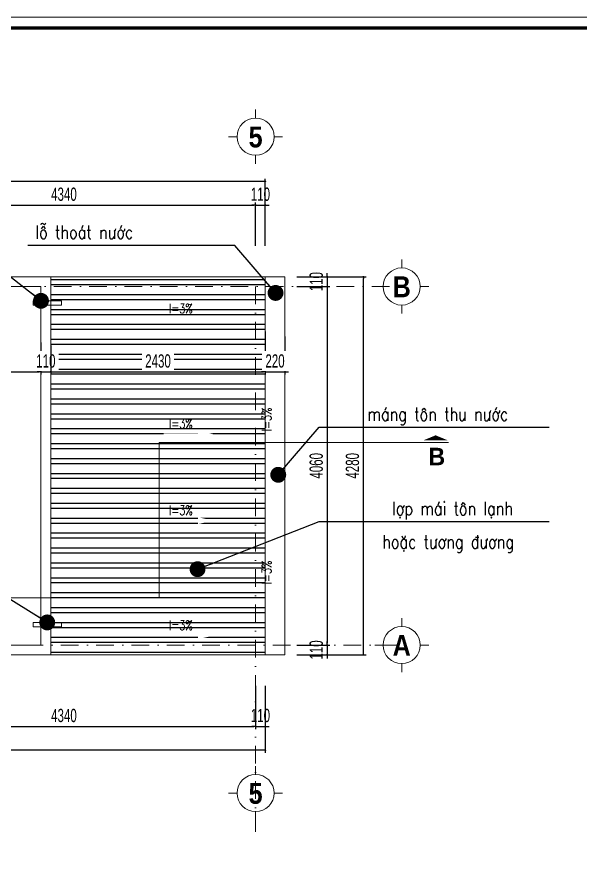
# Model space of a CAD drawing. Header units: millimetres. Extents: x 2565303 to 2664360, y -865723 to -262051.
# Drawn here: x 2645519 to 2651902, y -576507 to -566796 of the extents above; entities that cross this region are included whole.
import ezdxf
from ezdxf.enums import TextEntityAlignment as Align

# ---------------------------------------------------------------- set-up
doc = ezdxf.new("R2010")
doc.units = ezdxf.units.MM
doc.header["$LTSCALE"] = 10
doc.header["$MEASUREMENT"] = 0
doc.linetypes.add('DASHDOT', pattern=[1, 0.5, -0.25, 0, -0.25])
doc.linetypes.add('HIDDEN', pattern=[9.525, 6.35, -3.175])
doc.layers.get('0').update_dxf_attribs({"linetype": 'CONTINUOUS'})
doc.layers.get('DEFPOINTS').update_dxf_attribs({"color": 10, "linetype": 'CONTINUOUS'})
for name, color, linetype, lineweight in [('- Nội Thất', 83, 'CONTINUOUS', 25), ('-thay1', 7, 'CONTINUOUS', 18), ('LC Dim', 8, 'CONTINUOUS', 13), ('LC ISO', 153, 'CONTINUOUS', 13), ('LC Khac', 4, 'CONTINUOUS', 9), ('LC MANH DUT', 35, 'HIDDEN', 5), ('LC Net manh', 250, 'CONTINUOUS', 5), ('LC Net truc', 134, 'DASHDOT', 5), ('LC Text1', 20, 'CONTINUOUS', 13)]:
    doc.layers.add(name, color=color, linetype=linetype, lineweight=lineweight)
doc.layers.add('Khungten_LCDI', color=7, linetype='CONTINUOUS')
doc.layers.add('M3', color=3, linetype='CONTINUOUS')
doc.styles.add('HOATBIF', font='hoatbif.shx', dxfattribs={"width": 0.65})
doc.styles.add('Khungten', font='', dxfattribs={"width": 0.9, "height": 5000})
doc.styles.add('LC 1', font='')
doc.styles.add('LC 3', font='vnsimli.shx', dxfattribs={"width": 0.75})
doc.styles.add('Title', font='', dxfattribs={"width": 0.8})
doc.styles.get('Khungten').set_extended_font_data('.VnAvantH')
doc.styles.get('LC 1').set_extended_font_data('.VnAvantH', bold=True)
doc.styles.get('Title').set_extended_font_data('.VnBlackH')
doc.dimstyles.new('1-100 (1-60)', dxfattribs={"dimscale": 60, "dimtxt": 2.5, "dimasz": 0.35, "dimexe": 0.5, "dimexo": 0, "dimgap": 0.8, "dimtad": 1, "dimdec": 0, "dimzin": 0, "dimdsep": 46, "dimtxsty": 'HOATBIF', "dimblk1": 'DOT', "dimblk2": 'DOT', "dimsah": 1, "dimcen": -1, "dimdle": 1, "dimclrd": 256, "dimclre": 256, "dimclrt": 4, "dimadec": 3, "dimazin": 2, "dimtfac": 0.333333, "dimtdec": 0, "dimtix": 1, "dimtmove": 2, "dimatfit": 3, "dimldrblk": 'DOT', "dimfxl": 1, "dimtvp": 0.833333, "dimtolj": 1, "dimtzin": 0, "dimarcsym": 0})

# ---------------------------------------------------------------- blocks, each defined once
blk = doc.blocks.new('DOT')
at = {"layer": 'M3', "color": 0, "linetype": 'ByBlock'}
blk.add_line((-0.5, 0), (-1, 0), dxfattribs=at)
at = {"layer": 'M3', "color": 0, "linetype": 'ByBlock', "const_width": 0.5}
blk.add_lwpolyline([(-0.25, 0, 1), (0.25, 0, 1)], format="xyb", close=True, dxfattribs=at)
blk = doc.blocks.new('*D455')
at = {"layer": 'DEFPOINTS', "color": 0, "transparency": 16777216}
for p in [(2648219.2, -568924.4), (2643879.2, -569384.2), (2648219.2, -569384.2)]:
    blk.add_point(p, dxfattribs=at)
at = {"layer": 'LC Dim', "lineweight": -2, "transparency": 16777216}
for p, q in [((2643879.2, -569384.2), (2643879.2, -568894.4)), ((2643900.2, -568924.4), (2648198.2, -568924.4)), ((2648219.2, -569384.2), (2648219.2, -568894.4))]:
    blk.add_line(p, q, dxfattribs=at)
at = {"layer": 'LC Dim', "lineweight": -2, "transparency": 16777216, "xscale": 21, "yscale": 21, "zscale": 21, "rotation": 180}
blk.add_blockref('DOT', (2643879.2, -568924.4), dxfattribs=at)
at = {"layer": 'LC Dim', "lineweight": -2, "transparency": 16777216, "xscale": 21, "yscale": 21, "zscale": 21}
blk.add_blockref('DOT', (2648219.2, -568924.4), dxfattribs=at)
at = {"layer": 'LC Dim', "color": 4, "transparency": 16777216, "insert": (2646049.2, -568801.4), "char_height": 150, "attachment_point": 5, "style": 'HOATBIF'}
blk.add_mtext('\\A1;4340', dxfattribs=at)
blk = doc.blocks.new('*D456')
at = {"layer": 'DEFPOINTS', "color": 0, "transparency": 16777216}
for p in [(2648329.2, -568924.4), (2648219.2, -569384.2), (2648329.2, -569384.2)]:
    blk.add_point(p, dxfattribs=at)
at = {"layer": 'LC Dim', "lineweight": -2, "transparency": 16777216}
for p, q in [((2648198.2, -568924.4), (2648177.2, -568924.4)), ((2648219.2, -569384.2), (2648219.2, -568894.4)), ((2648219.2, -568924.4), (2648329.2, -568924.4)), ((2648329.2, -569384.2), (2648329.2, -568894.4)), ((2648350.2, -568924.4), (2648371.2, -568924.4))]:
    blk.add_line(p, q, dxfattribs=at)
at = {"layer": 'LC Dim', "lineweight": -2, "transparency": 16777216, "xscale": 21, "yscale": 21, "zscale": 21}
blk.add_blockref('DOT', (2648219.2, -568924.4), dxfattribs=at)
at = {"layer": 'LC Dim', "lineweight": -2, "transparency": 16777216, "xscale": 21, "yscale": 21, "zscale": 21, "rotation": 180}
blk.add_blockref('DOT', (2648329.2, -568924.4), dxfattribs=at)
at = {"layer": 'LC Dim', "color": 4, "transparency": 16777216, "insert": (2648274.2, -568801.4), "char_height": 150, "attachment_point": 5, "style": 'HOATBIF'}
blk.add_mtext('\\A1;110', dxfattribs=at)
blk = doc.blocks.new('*D457')
at = {"layer": 'DEFPOINTS', "color": 0, "transparency": 16777216}
for p in [(2633429.2, -568654.7), (2633429.2, -569384.2), (2648329.2, -569384.2)]:
    blk.add_point(p, dxfattribs=at)
at = {"layer": 'LC Dim', "lineweight": -2, "transparency": 16777216}
for p, q in [((2633429.2, -569384.2), (2633429.2, -568624.7)), ((2648308.2, -568654.7), (2633450.2, -568654.7)), ((2648329.2, -569384.2), (2648329.2, -568624.7))]:
    blk.add_line(p, q, dxfattribs=at)
at = {"layer": 'LC Dim', "lineweight": -2, "transparency": 16777216, "xscale": 21, "yscale": 21, "zscale": 21, "rotation": 180}
blk.add_blockref('DOT', (2633429.2, -568654.7), dxfattribs=at)
at = {"layer": 'LC Dim', "lineweight": -2, "transparency": 16777216, "xscale": 21, "yscale": 21, "zscale": 21}
blk.add_blockref('DOT', (2648329.2, -568654.7), dxfattribs=at)
at = {"layer": 'LC Dim', "color": 4, "transparency": 16777216, "insert": (2641249.2, -568531.7), "char_height": 150, "attachment_point": 5, "style": 'HOATBIF'}
blk.add_mtext('\\A1;14900', dxfattribs=at)
blk = doc.blocks.new('*D462')
at = {"layer": 'DEFPOINTS', "color": 0, "transparency": 16777216}
for p in [(2643879.2, -574366.5), (2648219.2, -574366.5), (2648219.2, -574826.4)]:
    blk.add_point(p, dxfattribs=at)
at = {"layer": 'LC Dim', "lineweight": -2, "transparency": 16777216}
for p, q in [((2643879.2, -574366.5), (2643879.2, -574856.4)), ((2648219.2, -574366.5), (2648219.2, -574856.4)), ((2643900.2, -574826.4), (2648198.2, -574826.4))]:
    blk.add_line(p, q, dxfattribs=at)
at = {"layer": 'LC Dim', "lineweight": -2, "transparency": 16777216, "xscale": 21, "yscale": 21, "zscale": 21, "rotation": 180}
blk.add_blockref('DOT', (2643879.2, -574826.4), dxfattribs=at)
at = {"layer": 'LC Dim', "lineweight": -2, "transparency": 16777216, "xscale": 21, "yscale": 21, "zscale": 21}
blk.add_blockref('DOT', (2648219.2, -574826.4), dxfattribs=at)
at = {"layer": 'LC Dim', "color": 4, "transparency": 16777216, "insert": (2646049.2, -574703.4), "char_height": 150, "attachment_point": 5, "style": 'HOATBIF'}
blk.add_mtext('\\A1;4340', dxfattribs=at)
blk = doc.blocks.new('*D463')
at = {"layer": 'DEFPOINTS', "color": 0, "transparency": 16777216}
for p in [(2648219.2, -574366.5), (2648329.2, -574366.5), (2648329.2, -574826.4)]:
    blk.add_point(p, dxfattribs=at)
at = {"layer": 'LC Dim', "lineweight": -2, "transparency": 16777216}
for p, q in [((2648219.2, -574366.5), (2648219.2, -574856.4)), ((2648329.2, -574366.5), (2648329.2, -574856.4)), ((2648198.2, -574826.4), (2648177.2, -574826.4)), ((2648219.2, -574826.4), (2648329.2, -574826.4)), ((2648350.2, -574826.4), (2648371.2, -574826.4))]:
    blk.add_line(p, q, dxfattribs=at)
at = {"layer": 'LC Dim', "lineweight": -2, "transparency": 16777216, "xscale": 21, "yscale": 21, "zscale": 21}
blk.add_blockref('DOT', (2648219.2, -574826.4), dxfattribs=at)
at = {"layer": 'LC Dim', "lineweight": -2, "transparency": 16777216, "xscale": 21, "yscale": 21, "zscale": 21, "rotation": 180}
blk.add_blockref('DOT', (2648329.2, -574826.4), dxfattribs=at)
at = {"layer": 'LC Dim', "color": 4, "transparency": 16777216, "insert": (2648274.2, -574703.4), "char_height": 150, "attachment_point": 5, "style": 'HOATBIF'}
blk.add_mtext('\\A1;110', dxfattribs=at)
blk = doc.blocks.new('*D464')
at = {"layer": 'DEFPOINTS', "color": 0, "transparency": 16777216}
for p in [(2633429.2, -574366.5), (2648329.2, -574366.5), (2633429.2, -575096)]:
    blk.add_point(p, dxfattribs=at)
at = {"layer": 'LC Dim', "lineweight": -2, "transparency": 16777216}
for p, q in [((2633429.2, -574366.5), (2633429.2, -575126)), ((2648329.2, -574366.5), (2648329.2, -575126)), ((2648308.2, -575096), (2633450.2, -575096))]:
    blk.add_line(p, q, dxfattribs=at)
at = {"layer": 'LC Dim', "lineweight": -2, "transparency": 16777216, "xscale": 21, "yscale": 21, "zscale": 21, "rotation": 180}
blk.add_blockref('DOT', (2633429.2, -575096), dxfattribs=at)
at = {"layer": 'LC Dim', "lineweight": -2, "transparency": 16777216, "xscale": 21, "yscale": 21, "zscale": 21}
blk.add_blockref('DOT', (2648329.2, -575096), dxfattribs=at)
at = {"layer": 'LC Dim', "color": 4, "transparency": 16777216, "insert": (2641249.2, -574973), "char_height": 150, "attachment_point": 5, "style": 'HOATBIF'}
blk.add_mtext('\\A1;14900', dxfattribs=at)
blk = doc.blocks.new('*D469')
at = {"layer": 'DEFPOINTS', "color": 0, "transparency": 16777216}
for p in [(2648684.5, -569735.4), (2648684.5, -569845.4), (2649029.4, -569845.4)]:
    blk.add_point(p, dxfattribs=at)
at = {"layer": 'LC Dim', "lineweight": -2, "transparency": 16777216}
for p, q in [((2648684.5, -569735.4), (2649059.4, -569735.4)), ((2649029.4, -569714.4), (2649029.4, -569693.4)), ((2649029.4, -569735.4), (2649029.4, -569845.4)), ((2648684.5, -569845.4), (2649059.4, -569845.4)), ((2649029.4, -569866.4), (2649029.4, -569887.4))]:
    blk.add_line(p, q, dxfattribs=at)
at = {"layer": 'LC Dim', "lineweight": -2, "transparency": 16777216, "xscale": 21, "yscale": 21, "zscale": 21}
for p, rotation in [((2649029.4, -569735.4), 270), ((2649029.4, -569845.4), 90)]:
    blk.add_blockref('DOT', p, dxfattribs=dict(at, rotation=rotation))
at = {"layer": 'LC Dim', "color": 4, "transparency": 16777216, "insert": (2648906.4, -569790.4), "char_height": 150, "attachment_point": 5, "rotation": 90, "style": 'HOATBIF'}
blk.add_mtext('\\A1;110', dxfattribs=at)
blk = doc.blocks.new('*D470')
at = {"layer": 'DEFPOINTS', "color": 0, "transparency": 16777216}
for p in [(2648684.5, -569845.4), (2648684.5, -573905.4), (2649029.4, -573905.4)]:
    blk.add_point(p, dxfattribs=at)
at = {"layer": 'LC Dim', "lineweight": -2, "transparency": 16777216}
for p, q in [((2648684.5, -569845.4), (2649059.4, -569845.4)), ((2649029.4, -569866.4), (2649029.4, -573884.4)), ((2648684.5, -573905.4), (2649059.4, -573905.4))]:
    blk.add_line(p, q, dxfattribs=at)
at = {"layer": 'LC Dim', "lineweight": -2, "transparency": 16777216, "xscale": 21, "yscale": 21, "zscale": 21}
for p, rotation in [((2649029.4, -569845.4), 90), ((2649029.4, -573905.4), 270)]:
    blk.add_blockref('DOT', p, dxfattribs=dict(at, rotation=rotation))
at = {"layer": 'LC Dim', "color": 4, "transparency": 16777216, "insert": (2648906.4, -571875.4), "char_height": 150, "attachment_point": 5, "rotation": 90, "style": 'HOATBIF'}
blk.add_mtext('\\A1;4060', dxfattribs=at)
blk = doc.blocks.new('*D471')
at = {"layer": 'DEFPOINTS', "color": 0, "transparency": 16777216}
for p in [(2648684.5, -573905.4), (2648684.5, -574015.4), (2649029.4, -574015.4)]:
    blk.add_point(p, dxfattribs=at)
at = {"layer": 'LC Dim', "lineweight": -2, "transparency": 16777216}
for p, q in [((2648684.5, -573905.4), (2649059.4, -573905.4)), ((2649029.4, -573884.4), (2649029.4, -573863.4)), ((2649029.4, -573905.4), (2649029.4, -574015.4)), ((2648684.5, -574015.4), (2649059.4, -574015.4)), ((2649029.4, -574036.4), (2649029.4, -574057.4))]:
    blk.add_line(p, q, dxfattribs=at)
at = {"layer": 'LC Dim', "lineweight": -2, "transparency": 16777216, "xscale": 21, "yscale": 21, "zscale": 21}
for p, rotation in [((2649029.4, -573905.4), 270), ((2649029.4, -574015.4), 90)]:
    blk.add_blockref('DOT', p, dxfattribs=dict(at, rotation=rotation))
at = {"layer": 'LC Dim', "color": 4, "transparency": 16777216, "insert": (2648906.4, -573960.4), "char_height": 150, "attachment_point": 5, "rotation": 90, "style": 'HOATBIF'}
blk.add_mtext('\\A1;110', dxfattribs=at)
blk = doc.blocks.new('*D472')
at = {"layer": 'DEFPOINTS', "color": 0, "transparency": 16777216}
for p in [(2648684.5, -569735.4), (2649439.3, -569735.4), (2648684.5, -574015.4)]:
    blk.add_point(p, dxfattribs=at)
at = {"layer": 'LC Dim', "lineweight": -2, "transparency": 16777216}
for p, q in [((2648684.5, -569735.4), (2649469.3, -569735.4)), ((2649439.3, -573994.4), (2649439.3, -569756.4)), ((2648684.5, -574015.4), (2649469.3, -574015.4))]:
    blk.add_line(p, q, dxfattribs=at)
at = {"layer": 'LC Dim', "lineweight": -2, "transparency": 16777216, "xscale": 21, "yscale": 21, "zscale": 21}
for p, rotation in [((2649439.3, -569735.4), 90), ((2649439.3, -574015.4), 270)]:
    blk.add_blockref('DOT', p, dxfattribs=dict(at, rotation=rotation))
at = {"layer": 'LC Dim', "color": 4, "transparency": 16777216, "insert": (2649316.3, -571875.4), "char_height": 150, "attachment_point": 5, "rotation": 90, "style": 'HOATBIF'}
blk.add_mtext('\\A1;4280', dxfattribs=at)
blk = doc.blocks.new('lcdi fix')
at = {"layer": 'DEFPOINTS', "lineweight": 0}
blk.add_lwpolyline([(-1200, -14850), (-1200, 14850), (40800, 14850), (40800, -14850)], close=True, dxfattribs=at)
at = {"layer": 'Khungten_LCDI', "color": 5, "lineweight": 60}
blk.add_lwpolyline([(0, -14650), (0, 14650), (40600, 14650), (40600, -14650)], close=True, dxfattribs=at)
at = {"color": 7, "style": 'Khungten', "width": 0.8}
for tag, p in [('REVISION', (39499, -10746)), ('NGAYHT', (39546, -11609))]:
    blk.add_attdef(tag, text='', height=200, dxfattribs=at).set_placement(p, align=Align.CENTER)
at = {"layer": 'LC Text1', "style": 'Title', "width": 1.485915}
for tag, p, p2 in [('TENBANVE1', (36913, -8886), (40339, -8886)), ('TENBANVE2', (36913, -9562), (40339, -9562))]:
    blk.add_attdef(tag, text='', height=250, dxfattribs=at).set_placement(p, p2, align=Align.FIT)
at = {"layer": 'LC Text1', "style": 'Title', "width": 0.7}
blk.add_attdef('SOBANVE', text='', height=250, dxfattribs=at).set_placement((39562, -13896), align=Align.CENTER)
blk = doc.blocks.new('TTRUC')
at = {"layer": 'LC ISO'}
for p, q in [((0, 6.95), (0, 10.13)), ((-6.95, 0), (-10.13, 0)), ((6.95, 0), (10.13, 0)), ((0, -6.95), (0, -10.13))]:
    blk.add_line(p, q, dxfattribs=at)
at = {"layer": 'LC Net manh'}
blk.add_circle((0, 0), 6.95, dxfattribs=at)
blk = doc.blocks.new('*D499')
at = {"layer": 'DEFPOINTS', "color": 0, "transparency": 16777216}
for p in [(2643879.2, -570479), (2645789.2, -570479), (2645789.2, -570812.4)]:
    blk.add_point(p, dxfattribs=at)
at = {"layer": 'LC Dim', "lineweight": -2, "transparency": 16777216}
for p, q in [((2643879.2, -570479), (2643879.2, -570842.4)), ((2645789.2, -570479), (2645789.2, -570842.4)), ((2643900.2, -570812.4), (2645768.2, -570812.4))]:
    blk.add_line(p, q, dxfattribs=at)
at = {"layer": 'LC Dim', "lineweight": -2, "transparency": 16777216, "xscale": 21, "yscale": 21, "zscale": 21, "rotation": 180}
blk.add_blockref('DOT', (2643879.2, -570812.4), dxfattribs=at)
at = {"layer": 'LC Dim', "lineweight": -2, "transparency": 16777216, "xscale": 21, "yscale": 21, "zscale": 21}
blk.add_blockref('DOT', (2645789.2, -570812.4), dxfattribs=at)
at = {"layer": 'LC Dim', "color": 4, "transparency": 16777216, "insert": (2644834.2, -570689.4), "char_height": 150, "attachment_point": 5, "style": 'HOATBIF', "bg_fill": 3, "box_fill_scale": 1.25, "bg_fill_color": 256, "bg_fill_true_color": 13158600, "bg_fill_transparency": 0}
blk.add_mtext('\\A1;1910', dxfattribs=at)
blk = doc.blocks.new('*D500')
at = {"layer": 'DEFPOINTS', "color": 0, "transparency": 16777216}
for p in [(2645789.2, -570479), (2645899.2, -570512.7)]:
    blk.add_point(p, dxfattribs=at)
at = {"layer": 'LC Dim', "lineweight": -2, "transparency": 16777216}
for p, q in [((2645789.2, -570479), (2645789.2, -570842.4)), ((2645899.2, -570512.7), (2645899.2, -570842.4)), ((2645768.2, -570812.4), (2645747.2, -570812.4)), ((2645789.2, -570812.4), (2645899.2, -570812.4)), ((2645920.2, -570812.4), (2645941.2, -570812.4))]:
    blk.add_line(p, q, dxfattribs=at)
at = {"layer": 'LC Dim', "lineweight": -2, "transparency": 16777216, "xscale": 21, "yscale": 21, "zscale": 21}
blk.add_blockref('DOT', (2645789.2, -570812.4), dxfattribs=at)
at = {"layer": 'LC Dim', "lineweight": -2, "transparency": 16777216, "xscale": 21, "yscale": 21, "zscale": 21, "rotation": 180}
blk.add_blockref('DOT', (2645899.2, -570812.4), dxfattribs=at)
at = {"layer": 'LC Dim', "color": 4, "transparency": 16777216, "insert": (2645844.2, -570689.4), "char_height": 150, "attachment_point": 5, "style": 'HOATBIF', "bg_fill": 3, "box_fill_scale": 1.25, "bg_fill_color": 256, "bg_fill_true_color": 13158600, "bg_fill_transparency": 0}
blk.add_mtext('\\A1;110', dxfattribs=at)
at = {"layer": 'DEFPOINTS', "color": 0, "transparency": 16777216}
blk.add_point((2645899.2, -570812.4), dxfattribs=at)
blk = doc.blocks.new('*D501')
at = {"layer": 'DEFPOINTS', "color": 0, "transparency": 16777216}
for p in [(2648329.2, -570356.5), (2645899.2, -570512.7), (2648329.2, -570812.4)]:
    blk.add_point(p, dxfattribs=at)
at = {"layer": 'LC Dim', "lineweight": -2, "transparency": 16777216}
for p, q in [((2648329.2, -570356.5), (2648329.2, -570842.4)), ((2645899.2, -570512.7), (2645899.2, -570842.4)), ((2645920.2, -570812.4), (2648308.2, -570812.4))]:
    blk.add_line(p, q, dxfattribs=at)
at = {"layer": 'LC Dim', "lineweight": -2, "transparency": 16777216, "xscale": 21, "yscale": 21, "zscale": 21, "rotation": 180}
blk.add_blockref('DOT', (2645899.2, -570812.4), dxfattribs=at)
at = {"layer": 'LC Dim', "lineweight": -2, "transparency": 16777216, "xscale": 21, "yscale": 21, "zscale": 21}
blk.add_blockref('DOT', (2648329.2, -570812.4), dxfattribs=at)
at = {"layer": 'LC Dim', "color": 4, "transparency": 16777216, "insert": (2647114.2, -570689.4), "char_height": 150, "attachment_point": 5, "style": 'HOATBIF', "bg_fill": 3, "box_fill_scale": 1.25, "bg_fill_color": 256, "bg_fill_true_color": 13158600, "bg_fill_transparency": 0}
blk.add_mtext('\\A1;2430', dxfattribs=at)
blk = doc.blocks.new('*D502')
at = {"layer": 'DEFPOINTS', "color": 0, "transparency": 16777216}
for p in [(2648329.2, -570356.5), (2648549.2, -570412.3)]:
    blk.add_point(p, dxfattribs=at)
at = {"layer": 'LC Dim', "lineweight": -2, "transparency": 16777216}
for p, q in [((2648329.2, -570356.5), (2648329.2, -570842.4)), ((2648549.2, -570412.3), (2648549.2, -570842.4)), ((2648308.2, -570812.4), (2648287.2, -570812.4)), ((2648329.2, -570812.4), (2648549.2, -570812.4)), ((2648570.2, -570812.4), (2648591.2, -570812.4))]:
    blk.add_line(p, q, dxfattribs=at)
at = {"layer": 'LC Dim', "lineweight": -2, "transparency": 16777216, "xscale": 21, "yscale": 21, "zscale": 21}
blk.add_blockref('DOT', (2648329.2, -570812.4), dxfattribs=at)
at = {"layer": 'LC Dim', "lineweight": -2, "transparency": 16777216, "xscale": 21, "yscale": 21, "zscale": 21, "rotation": 180}
blk.add_blockref('DOT', (2648549.2, -570812.4), dxfattribs=at)
at = {"layer": 'LC Dim', "color": 4, "transparency": 16777216, "insert": (2648439.2, -570689.4), "char_height": 150, "attachment_point": 5, "style": 'HOATBIF', "bg_fill": 3, "box_fill_scale": 1.25, "bg_fill_color": 256, "bg_fill_true_color": 13158600, "bg_fill_transparency": 0}
blk.add_mtext('\\A1;220', dxfattribs=at)
at = {"layer": 'DEFPOINTS', "color": 0, "transparency": 16777216}
blk.add_point((2648549.2, -570812.4), dxfattribs=at)

msp = doc.modelspace()

# ---------------------------------------------------------------- hatches: boundary and pattern name
at = {"layer": '- Nội Thất'}
h = msp.add_hatch(dxfattribs=at)
h.set_pattern_fill('ANSI32', color=256, scale=450, angle=135, style=0)
h.set_pattern_definition([(180, (-363.52, -99179.8), (-3e-14, -168.75), []), (180, (-419.77, -99123.54), (-3e-14, -168.75), [])])
h.paths.add_polyline_path([(2648329.2, -569735.4), (2645899.2, -569735.4), (2645899.2, -574015.4), (2648329.2, -574015.4)])

# ---------------------------------------------------------------- linework, layer by layer
at = {"layer": '-thay1'}
for p, q in [((2648549.2, -569735.4), (2645899.2, -569735.4)), ((2648329.2, -574015.4), (2648329.2, -569735.4)), ((2648549.2, -574015.4), (2648549.2, -569735.4)), ((2645899.2, -574015.4), (2648549.2, -574015.4))]:
    msp.add_line(p, q, dxfattribs=at)
for points in [[(2636449.2, -569735.4), (2645899.2, -569735.4), (2645899.2, -574015.4), (2636449.2, -574015.4)], [(2636559.2, -569845.4), (2645789.2, -569845.4), (2645789.2, -573905.4), (2636559.2, -573905.4)]]:
    msp.add_lwpolyline(points, close=True, dxfattribs=at)
at = {"layer": 'LC Dim'}
for points in [[(2645699.2, -570007.7), (2646020.7, -570007.7), (2646020.7, -570056.7), (2645699.2, -570056.7)], [(2645699.2, -573648.8), (2646020.7, -573648.8), (2646020.7, -573697.9), (2645699.2, -573697.9)]]:
    msp.add_lwpolyline(points, close=True, dxfattribs=at)
msp.add_circle((2648445.3, -569918.1), 53.5, dxfattribs=at)
at = {"layer": 'LC Khac', "color": 1, "ltscale": 2}
msp.add_line((2650403, -571610.7), (2650111.7, -571610.7), dxfattribs=at)
msp.add_lwpolyline([(2650257.4, -571530.3, 0, 282.9, 0), (2650257.4, -571588.7, 165, 165, 0)], format="xyseb", dxfattribs=at)
at = {"layer": 'LC MANH DUT', "ltscale": 300}
for p, q in [((2647129.1, -573368.7), (2647129.1, -571610.7)), ((2647129.1, -571610.7), (2650361.5, -571610.7)), ((2641818.4, -573368.7), (2647129.1, -573368.7))]:
    msp.add_line(p, q, dxfattribs=at)
at = {"layer": 'LC Net truc', "ltscale": 40}
for p, q in [((2649736.8, -569845.4), (2631524.8, -569845.4)), ((2648219.2, -569845.4), (2648219.2, -576021.5)), ((2649815.6, -573905.4), (2631566.6, -573905.4))]:
    msp.add_line(p, q, dxfattribs=at)

# ---------------------------------------------------------------- block references
at = {"layer": '-thay1', "xscale": 0.6000000155618181, "yscale": 0.6000000155618181, "zscale": 0.6000000155618181}
msp.add_blockref('lcdi fix', (2629991.8, -575705.6), dxfattribs=at)
at = {"layer": 'LC ISO', "xscale": 30.23532588053422, "yscale": 30.23532588053422, "zscale": 30.23532588053422}
for p in [(2648219.2, -568149), (2649873.7, -569845.4), (2649873.7, -573905.4), (2648219.2, -575581.3)]:
    msp.add_blockref('TTRUC', p, dxfattribs=at)

# ---------------------------------------------------------------- texts
at = {"ltscale": 2, "style": 'LC 1'}
msp.add_attdef('B', text='B', height=198, dxfattribs=at).set_placement((2650270.4, -571770.6), align=Align.MIDDLE_CENTER)
at = {"layer": 'LC Text1', "ltscale": 0.2, "style": 'LC 1', "width": 0.9}
for s, p in [('5', (2648219.2, -568341.6)), ('b', (2649873.7, -570038)), ('a', (2649873.7, -574098)), ('5', (2648219.2, -575773.9))]:
    msp.add_text(s, height=236.7, dxfattribs=at).set_placement(p, align=Align.BOTTOM_CENTER)
at = {"layer": 'LC Text1', "color": 3, "style": 'LC 3', "width": 0.8}
for s, p in [('lç tho¸t n\xadíc', (2645726.8, -569306.1)), ('m¸ng t«n thu n\xadíc', (2649484.4, -571365.3)), ('lîp m¸i t«n l¹nh', (2649765.3, -572434)), ('hoÆc t\xad¬ng ®\xad¬ng', (2649653, -572811.8))]:
    msp.add_text(s, height=150, dxfattribs=at).set_placement(p)

# ---------------------------------------------------------------- dimensions: what is measured, and where the dimension line sits
at = {"layer": 'LC Dim'}
for base, p1, p2, picture, middle in [((2633429.2, -568654.7), (2648329.2, -569384.2), (2633429.2, -569384.2), '*D457', (2641249.2, -568531.7)), ((2633429.2, -575096), (2648329.2, -574366.5), (2633429.2, -574366.5), '*D464', (2641249.2, -574973))]:
    dim = msp.add_linear_dim(base=base, p1=p1, p2=p2, dimstyle='1-100 (1-60)', dxfattribs=at)
    dim.commit()
    dim.dimension.update_dxf_attribs({"geometry": picture, "text_midpoint": middle, "dimtype": 160})
for base, p1, p2, picture, middle in [((2648219.2, -568924.4), (2643879.2, -569384.2), (2648219.2, -569384.2), '*D455', (2646049.2, -568801.4)), ((2648329.2, -568924.4), (2648219.2, -569384.2), (2648329.2, -569384.2), '*D456', (2648274.2, -568801.4)), ((2648219.2, -574826.4), (2643879.2, -574366.5), (2648219.2, -574366.5), '*D462', (2646049.2, -574703.4)), ((2648329.2, -574826.4), (2648219.2, -574366.5), (2648329.2, -574366.5), '*D463', (2648274.2, -574703.4))]:
    dim = msp.add_linear_dim(base=base, p1=p1, p2=p2, dimstyle='1-100 (1-60)', dxfattribs=at)
    dim.commit()
    dim.dimension.update_dxf_attribs({"geometry": picture, "text_midpoint": middle})
for base, p1, p2, picture, middle in [((2649029.4, -569845.4), (2648684.5, -569735.4), (2648684.5, -569845.4), '*D469', (2648906.4, -569790.4)), ((2649439.3, -569735.4), (2648684.5, -574015.4), (2648684.5, -569735.4), '*D472', (2649316.3, -571875.4)), ((2649029.4, -573905.4), (2648684.5, -569845.4), (2648684.5, -573905.4), '*D470', (2648906.4, -571875.4)), ((2649029.4, -574015.4), (2648684.5, -573905.4), (2648684.5, -574015.4), '*D471', (2648906.4, -573960.4))]:
    dim = msp.add_linear_dim(base=base, p1=p1, p2=p2, angle=90, dimstyle='1-100 (1-60)', dxfattribs=at)
    dim.commit()
    dim.dimension.update_dxf_attribs({"geometry": picture, "text_midpoint": middle})

# ---------------------------------------------------------------- leaders
for points in [[(2645789.2, -570007.7), (2644982.7, -569379.5), (2642639.7, -569379.5)], [(2648445.3, -569918.1), (2647982.9, -569379.5), (2645639.9, -569379.5)], [(2645859.9, -573648.8), (2645234.9, -573262.8), (2642892, -573262.8)]]:
    msp.add_leader(points, dimstyle='1-100 (1-60)', override={"dimasz": 3, "dimgap": 0.8, "dimtad": 0}, dxfattribs=at)

# ---------------------------------------------------------------- next in the draw order: dimensions: what is measured, and where the dimension line sits
dim = msp.add_linear_dim(base=(2645789.2, -570812.4), p1=(2643879.2, -570479), p2=(2645789.2, -570479), dimstyle='1-100 (1-60)', override={"dimtfill": 1}, dxfattribs=at)
dim.commit()
dim.dimension.update_dxf_attribs({"geometry": '*D499', "text_midpoint": (2644834.2, -570689.4)})

# ---------------------------------------------------------------- next in the draw order: wipeouts: each hides what was drawn before it
for points in [[(2647178.5, -570219.6), (2647178.5, -570204.6), (2647568.7, -570204.6), (2647568.7, -570173.1), (2647740.4, -570212.1), (2647568.7, -570251.1), (2647568.7, -570219.6)], [(2648469.4, -571545.5), (2648454.4, -571545.5), (2648454.4, -571155.2), (2648422.9, -571155.2), (2648461.9, -570983.6), (2648500.9, -571155.2), (2648469.4, -571155.2)], [(2647178.5, -571522.9), (2647178.5, -571508), (2647568.7, -571508), (2647568.7, -571476.5), (2647740.4, -571515.5), (2647568.7, -571554.5), (2647568.7, -571522.9)], [(2647178.5, -572504.3), (2647178.5, -572489.3), (2647568.7, -572489.3), (2647568.7, -572457.8), (2647740.4, -572496.8), (2647568.7, -572535.8), (2647568.7, -572504.3)], [(2648469.4, -573278.1), (2648454.4, -573278.1), (2648454.4, -572887.8), (2648422.9, -572887.8), (2648461.9, -572716.2), (2648500.9, -572887.8), (2648469.4, -572887.8)], [(2647178.5, -573806.3), (2647178.5, -573791.3), (2647568.7, -573791.3), (2647568.7, -573759.8), (2647740.4, -573798.8), (2647568.7, -573837.8), (2647568.7, -573806.3)]]:
    msp.add_wipeout(points).dxf.layer = 'LC Text1'

# ---------------------------------------------------------------- next in the draw order: texts
at = {"layer": 'LC Text1', "style": 'LC 3', "width": 0.75}
for p in [(2647180.9, -570148.7), (2647180.9, -571452.1), (2647180.9, -572433.4), (2647180.9, -573735.4)]:
    msp.add_text(' I=3%%%', height=108.14, dxfattribs=at).set_placement(p)
for p in [(2648398.5, -571543), (2648398.5, -573275.6)]:
    msp.add_text(' I=3%%%', height=108.14, rotation=90, dxfattribs=at).set_placement(p)

# ---------------------------------------------------------------- next in the draw order: dimensions: what is measured, and where the dimension line sits
at = {"layer": 'LC Dim'}
dim = msp.add_linear_dim(base=(2645899.2, -570812.4), p1=(2645789.2, -570479), p2=(2645899.2, -570512.7), dimstyle='1-100 (1-60)', override={"dimtfill": 1}, dxfattribs=at)
dim.commit()
dim.dimension.update_dxf_attribs({"geometry": '*D500', "text_midpoint": (2645844.2, -570689.4)})

# ---------------------------------------------------------------- next in the draw order: leaders
for points in [[(2648475.6, -571977.3), (2648938, -571438.7), (2651544.4, -571438.7)], [(2647561.8, -573046), (2648938, -572507.4), (2651544.4, -572507.4)]]:
    msp.add_leader(points, dimstyle='1-100 (1-60)', override={"dimasz": 3, "dimgap": 0.8, "dimtad": 0}, dxfattribs=at)

# ---------------------------------------------------------------- next in the draw order: dimensions: what is measured, and where the dimension line sits
dim = msp.add_linear_dim(base=(2648329.2, -570812.4), p1=(2645899.2, -570512.7), p2=(2648329.2, -570356.5), dimstyle='1-100 (1-60)', override={"dimtfill": 1}, dxfattribs=at)
dim.commit()
dim.dimension.update_dxf_attribs({"geometry": '*D501', "text_midpoint": (2647114.2, -570689.4)})

# ---------------------------------------------------------------- next in the draw order: dimensions: what is measured, and where the dimension line sits
dim = msp.add_linear_dim(base=(2648549.2, -570812.4), p1=(2648329.2, -570356.5), p2=(2648549.2, -570412.3), dimstyle='1-100 (1-60)', override={"dimtfill": 1}, dxfattribs=at)
dim.commit()
dim.dimension.update_dxf_attribs({"geometry": '*D502', "text_midpoint": (2648439.2, -570689.4)})

doc.saveas('drawing.dxf')
